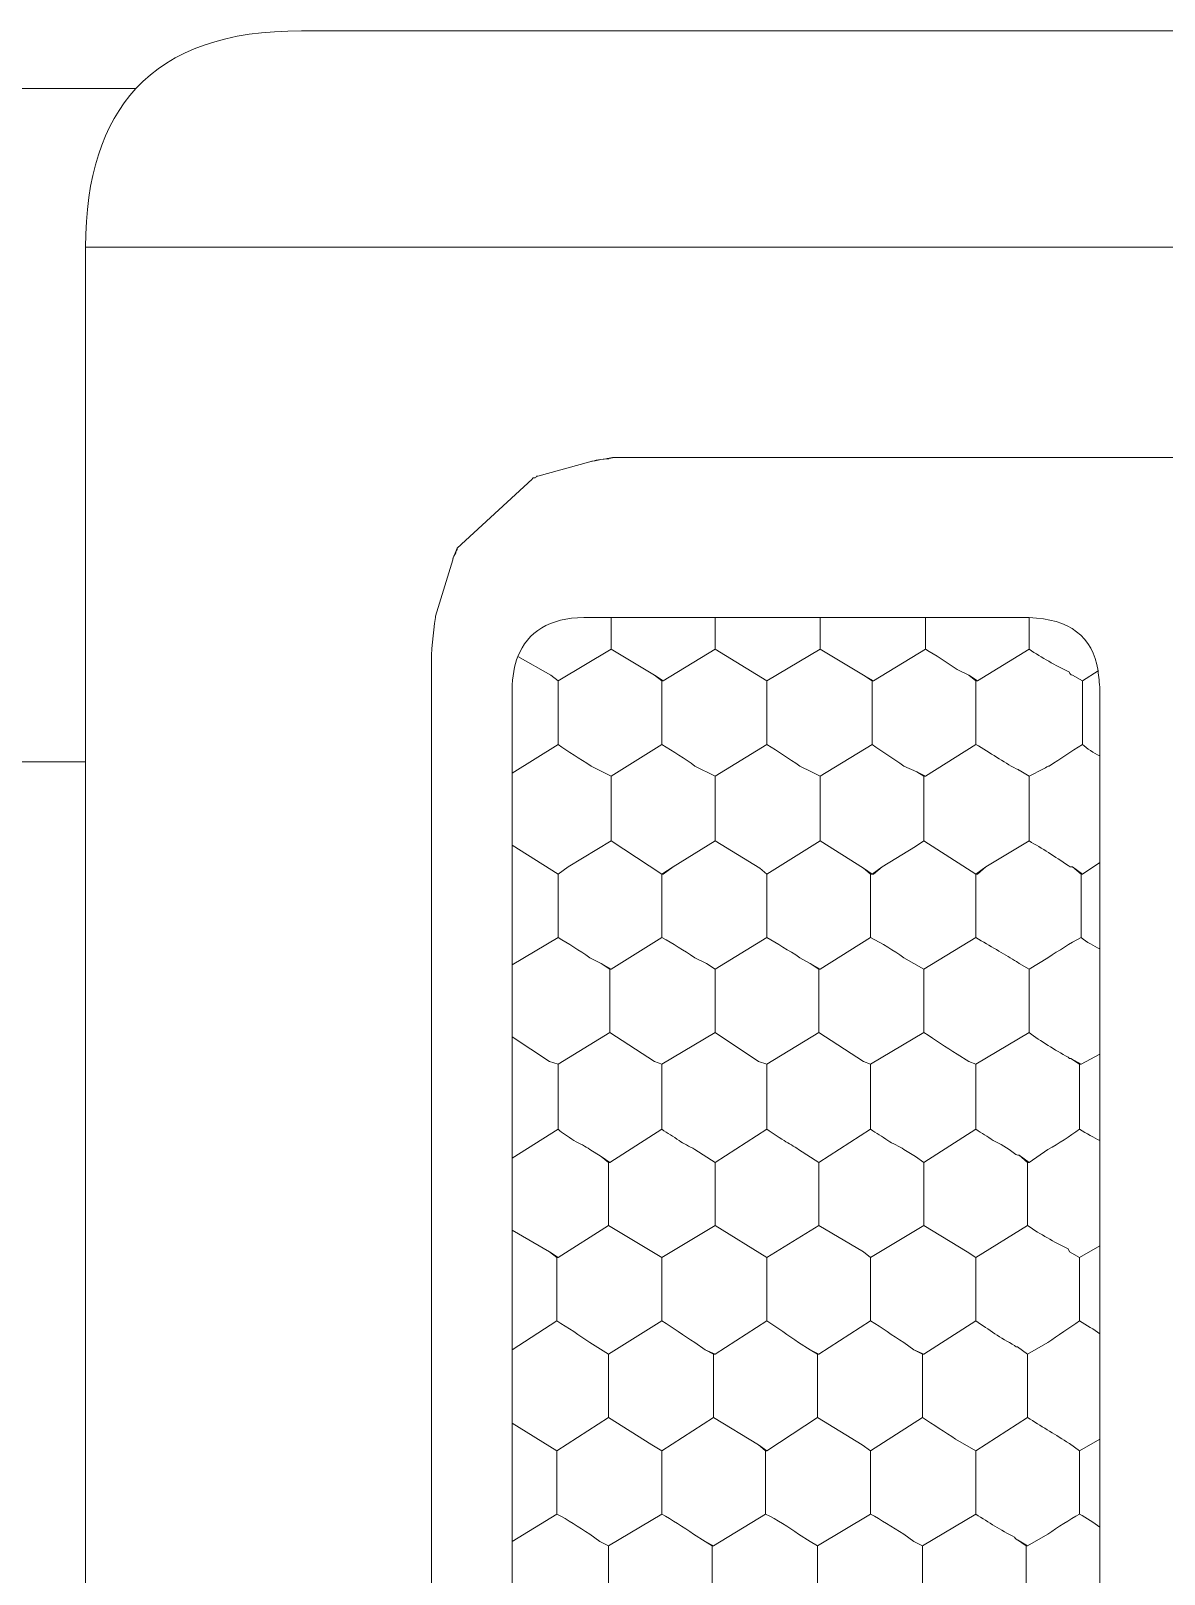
# Model space of a CAD drawing. Header units: metres. Extents: x -47.8 to 47.8, y 0 to 75.9.
# Drawn here: x -26.85 to -19.41, y 37.39 to 47.52 of the extents above; entities that cross this region are included whole.
import ezdxf

# ---------------------------------------------------------------- set-up
doc = ezdxf.new("R2010")
doc.units = ezdxf.units.M
doc.layers.add('ceco.net 240', color=7, linetype='Continuous')

msp = doc.modelspace()

# ---------------------------------------------------------------- linework, layer by layer
at = {"layer": 'ceco.net 240', "lineweight": 18}
for points in [[(-26.16, 47.144), (-33.681, 47.144)], [(-26.491, 42.725), (-26.491, 46.103)], [(26.491, 46.103), (-26.491, 46.103)], [(-23.038, 43.463), (-23.038, 43.671)], [(-22.356, 43.671), (-22.356, 43.463)], [(-21.666, 43.463), (-21.666, 43.671)], [(-20.975, 43.463), (-20.975, 43.671)], [(-20.294, 43.463), (-20.294, 43.671)], [(-23.038, 43.463), (-23.388, 43.256)], [(-22.754, 43.294), (-23.038, 43.463)], [(-22.356, 43.463), (-22.697, 43.256)], [(-22.356, 43.463), (-22.016, 43.256)], [(-21.666, 43.463), (-22.016, 43.256)], [(-21.382, 43.294), (-21.666, 43.463)], [(-21.316, 43.256), (-20.975, 43.463)], [(-20.294, 43.463), (-20.634, 43.256)], [(-23.435, 43.294), (-23.653, 43.416)], [(-23.388, 43.256), (-23.435, 43.294)], [(-23.435, 43.294), (-23.388, 43.256)], [(-23.388, 43.256), (-23.388, 43.256)], [(-23.388, 43.256), (-23.388, 42.839)], [(-22.697, 43.256), (-22.754, 43.294)], [(-22.754, 43.294), (-22.707, 43.256)], [(-22.707, 43.256), (-22.697, 43.256)], [(-22.707, 42.839), (-22.707, 43.256)], [(-22.016, 43.256), (-22.016, 42.839)], [(-21.316, 43.256), (-21.382, 43.294)], [(-21.325, 43.256), (-21.382, 43.294)], [(-21.325, 42.839), (-21.325, 43.256)], [(-21.325, 43.256), (-21.316, 43.256)], [(-20.644, 43.256), (-20.691, 43.294)], [(-20.634, 43.256), (-20.691, 43.294)], [(-20.644, 43.256), (-20.644, 42.839)], [(-20.634, 43.256), (-20.644, 43.256)], [(-19.84, 43.322), (-19.944, 43.256)], [(-19.944, 43.256), (-19.944, 42.839)], [(-23.388, 42.839), (-23.69, 42.65)], [(-23.038, 42.631), (-22.707, 42.839)], [(-22.016, 42.839), (-22.356, 42.631)], [(-21.666, 42.631), (-21.325, 42.839)], [(-20.644, 42.839), (-20.975, 42.631)], [(-21.666, 42.631), (-21.723, 42.659)], [(-21.723, 42.659), (-21.666, 42.631)], [(-21.032, 42.659), (-20.985, 42.631)], [(-20.975, 42.631), (-21.032, 42.659)], [(-23.038, 42.205), (-23.038, 42.631)], [(-22.356, 42.205), (-22.356, 42.631)], [(-21.666, 42.631), (-21.666, 42.631)], [(-21.666, 42.631), (-21.666, 42.205)], [(-20.975, 42.631), (-20.985, 42.631)], [(-20.985, 42.631), (-20.985, 42.205)], [(-20.294, 42.205), (-20.294, 42.631)], [(-23.388, 41.988), (-23.69, 42.177)], [(-23.038, 42.205), (-23.322, 42.035)], [(-22.707, 41.988), (-23.038, 42.205)], [(-22.356, 42.205), (-22.631, 42.035)], [(-22.063, 42.026), (-22.356, 42.205)], [(-21.666, 42.205), (-22.016, 41.988)], [(-21.666, 42.205), (-21.382, 42.026)], [(-21.259, 42.035), (-21.041, 42.168)], [(-20.985, 42.205), (-21.041, 42.168)], [(-21.041, 42.168), (-20.985, 42.205), (-20.985, 42.205)], [(-20.985, 42.205), (-20.644, 41.988)], [(-20.294, 42.205), (-20.578, 42.035)], [(-19.83, 42.064), (-19.944, 41.988)], [(-23.322, 42.035), (-23.388, 41.988)], [(-23.388, 41.988), (-23.388, 41.988), (-23.322, 42.035)], [(-23.388, 41.571), (-23.388, 41.988)], [(-22.707, 41.988), (-22.697, 41.988), (-22.631, 42.035)], [(-22.631, 42.035), (-22.707, 41.988)], [(-22.707, 41.571), (-22.707, 41.988)], [(-22.016, 41.988), (-22.063, 42.026)], [(-22.063, 42.026), (-22.016, 41.988)], [(-22.016, 41.988), (-22.016, 41.988)], [(-22.016, 41.571), (-22.016, 41.988)], [(-21.325, 41.988), (-21.382, 42.026)], [(-21.382, 42.026), (-21.335, 41.988)], [(-21.335, 41.571), (-21.335, 41.988)], [(-21.335, 41.988), (-21.325, 41.988)], [(-21.325, 41.988), (-21.316, 41.988), (-21.259, 42.035)], [(-21.259, 42.035), (-21.325, 41.988)], [(-20.644, 41.988), (-20.634, 41.988), (-20.578, 42.035)], [(-20.578, 42.035), (-20.644, 41.988)], [(-20.644, 41.988), (-20.644, 41.571)], [(-19.944, 41.988), (-20.01, 42.035)], [(-19.953, 41.988), (-20.01, 42.035)], [(-19.953, 41.571), (-19.953, 41.988)], [(-19.944, 41.988), (-19.953, 41.988)], [(-23.388, 41.571), (-23.69, 41.392)], [(-23.038, 41.364), (-22.707, 41.571)], [(-22.356, 41.364), (-22.016, 41.571)], [(-21.335, 41.571), (-21.666, 41.364)], [(-20.644, 41.571), (-20.985, 41.364)], [(-23.104, 41.401), (-23.047, 41.364)], [(-23.038, 41.364), (-23.104, 41.401)], [(-23.047, 41.364), (-23.038, 41.364)], [(-23.047, 40.947), (-23.047, 41.364)], [(-22.356, 41.364), (-22.413, 41.401)], [(-22.413, 41.401), (-22.356, 41.364)], [(-22.356, 41.364), (-22.356, 41.364)], [(-22.356, 40.947), (-22.356, 41.364)], [(-21.732, 41.401), (-21.676, 41.364)], [(-21.666, 41.364), (-21.732, 41.401)], [(-21.666, 41.364), (-21.676, 41.364)], [(-21.676, 41.364), (-21.676, 40.947)], [(-20.985, 40.947), (-20.985, 41.364)], [(-20.294, 41.364), (-20.36, 41.401)], [(-20.36, 41.401), (-20.294, 41.364)], [(-20.294, 41.364), (-20.294, 41.364)], [(-20.294, 41.364), (-20.294, 40.947)], [(-23.047, 40.947), (-23.388, 40.739)], [(-22.754, 40.758), (-23.047, 40.947)], [(-22.356, 40.947), (-22.707, 40.739)], [(-22.072, 40.758), (-22.356, 40.947)], [(-21.676, 40.947), (-22.016, 40.739)], [(-21.676, 40.947), (-21.382, 40.758), (-21.335, 40.739)], [(-20.985, 40.947), (-21.335, 40.739)], [(-20.294, 40.947), (-20.644, 40.739)], [(-23.69, 40.919), (-23.444, 40.758)], [(-23.444, 40.758), (-23.388, 40.739)], [(-23.388, 40.739), (-23.444, 40.758)], [(-23.388, 40.739), (-23.388, 40.739)], [(-23.388, 40.739), (-23.388, 40.313)], [(-22.707, 40.739), (-22.754, 40.758)], [(-22.707, 40.739), (-22.754, 40.758)], [(-22.707, 40.739), (-22.707, 40.739)], [(-22.707, 40.313), (-22.707, 40.739)], [(-22.016, 40.739), (-22.072, 40.758)], [(-22.072, 40.758), (-22.016, 40.739)], [(-22.016, 40.739), (-22.016, 40.739)], [(-22.016, 40.739), (-22.016, 40.313)], [(-21.335, 40.739), (-21.335, 40.313)], [(-20.644, 40.739), (-20.691, 40.758)], [(-20.691, 40.758), (-20.644, 40.739)], [(-20.644, 40.739), (-20.644, 40.739)], [(-20.644, 40.739), (-20.644, 40.313)], [(-20.02, 40.777), (-19.953, 40.739)], [(-19.963, 40.739), (-20.02, 40.777)], [(-19.953, 40.739), (-19.963, 40.739)], [(-19.963, 40.739), (-19.963, 40.313)], [(-19.83, 40.805), (-19.953, 40.739)], [(-23.388, 40.313), (-23.69, 40.123)], [(-22.707, 40.313), (-23.047, 40.095)], [(-22.016, 40.313), (-22.356, 40.095)], [(-21.335, 40.313), (-21.676, 40.095)], [(-20.644, 40.313), (-20.985, 40.095)], [(-23.057, 40.095), (-23.104, 40.133)], [(-23.047, 40.095), (-23.104, 40.133)], [(-20.985, 40.095), (-21.041, 40.133)], [(-20.985, 40.095), (-21.041, 40.133)], [(-20.304, 40.095), (-20.36, 40.143)], [(-20.294, 40.095), (-20.36, 40.143)], [(-23.047, 40.095), (-23.057, 40.095)], [(-23.057, 39.68), (-23.057, 40.095)], [(-22.356, 40.095), (-22.356, 39.68)], [(-21.676, 39.68), (-21.676, 40.095)], [(-20.985, 40.095), (-20.985, 40.095)], [(-20.985, 39.68), (-20.985, 40.095)], [(-20.294, 40.095), (-20.304, 40.095)], [(-20.304, 39.68), (-20.304, 40.095)], [(-23.69, 39.65), (-23.444, 39.509)], [(-23.388, 39.471), (-23.057, 39.68)], [(-22.707, 39.471), (-23.057, 39.68)], [(-22.356, 39.68), (-22.707, 39.471)], [(-22.016, 39.471), (-22.356, 39.68)], [(-22.016, 39.471), (-21.676, 39.68)], [(-21.382, 39.509), (-21.676, 39.68)], [(-21.335, 39.471), (-20.985, 39.68)], [(-20.985, 39.68), (-20.701, 39.509)], [(-20.304, 39.68), (-20.644, 39.471)], [(-23.397, 39.471), (-23.444, 39.509)], [(-23.444, 39.509), (-23.388, 39.471)], [(-21.335, 39.471), (-21.382, 39.509)], [(-21.382, 39.509), (-21.335, 39.471)], [(-20.644, 39.471), (-20.701, 39.509)], [(-20.701, 39.509), (-20.644, 39.471)], [(-19.83, 39.547), (-19.963, 39.471)], [(-23.388, 39.471), (-23.397, 39.471)], [(-23.397, 39.471), (-23.397, 39.055)], [(-22.707, 39.471), (-22.707, 39.055)], [(-22.016, 39.055), (-22.016, 39.471)], [(-21.335, 39.471), (-21.335, 39.471)], [(-21.335, 39.055), (-21.335, 39.471)], [(-20.644, 39.471), (-20.644, 39.471)], [(-20.644, 39.055), (-20.644, 39.471)], [(-19.963, 39.471), (-19.963, 39.055)], [(-23.69, 38.865), (-23.397, 39.055)], [(-22.707, 39.055), (-23.057, 38.837)], [(-22.016, 39.055), (-22.356, 38.837)], [(-21.335, 39.055), (-21.676, 38.837)], [(-20.985, 38.837), (-20.644, 39.055)], [(-23.057, 38.837), (-23.057, 38.421)], [(-22.422, 38.865), (-22.366, 38.837)], [(-22.422, 38.865), (-22.356, 38.837)], [(-22.356, 38.837), (-22.366, 38.837)], [(-22.366, 38.837), (-22.366, 38.421)], [(-21.685, 38.837), (-21.732, 38.865)], [(-21.676, 38.837), (-21.732, 38.865)], [(-21.676, 38.837), (-21.685, 38.837)], [(-21.685, 38.837), (-21.685, 38.421)], [(-20.994, 38.837), (-21.051, 38.865)], [(-20.985, 38.837), (-21.051, 38.865)], [(-20.994, 38.837), (-20.985, 38.837)], [(-20.994, 38.421), (-20.994, 38.837)], [(-20.304, 38.421), (-20.304, 38.837)], [(-23.057, 38.421), (-23.397, 38.203)], [(-22.773, 38.241), (-23.057, 38.421)], [(-22.366, 38.421), (-22.707, 38.203)], [(-22.072, 38.241), (-22.366, 38.421)], [(-21.685, 38.421), (-22.016, 38.203)], [(-21.685, 38.421), (-21.391, 38.241)], [(-21.335, 38.203), (-20.994, 38.421)], [(-20.304, 38.421), (-20.644, 38.203)], [(-23.397, 38.203), (-23.69, 38.383)], [(-23.397, 38.203), (-23.397, 37.787)], [(-22.707, 38.203), (-22.773, 38.241)], [(-22.707, 38.203), (-22.773, 38.241)], [(-22.707, 38.203), (-22.707, 38.203)], [(-22.707, 38.203), (-22.707, 37.787)], [(-22.016, 38.203), (-22.072, 38.241)], [(-22.072, 38.241), (-22.026, 38.203)], [(-22.026, 38.203), (-22.016, 38.203)], [(-22.026, 38.203), (-22.026, 37.787)], [(-21.391, 38.241), (-21.335, 38.203)], [(-21.391, 38.241), (-21.335, 38.203)], [(-21.335, 38.203), (-21.335, 38.203)], [(-21.335, 38.203), (-21.335, 37.787)], [(-20.644, 37.787), (-20.644, 38.203)], [(-19.963, 38.203), (-20.029, 38.251)], [(-19.963, 38.203), (-20.029, 38.251)], [(-19.83, 38.279), (-19.963, 38.203)], [(-19.963, 38.203), (-19.963, 38.203)], [(-19.963, 37.787), (-19.963, 38.203)], [(-23.397, 37.787), (-23.69, 37.607)], [(-22.707, 37.787), (-23.057, 37.579)], [(-22.026, 37.787), (-22.366, 37.579)], [(-21.335, 37.787), (-21.685, 37.579)], [(-20.644, 37.787), (-20.994, 37.579)], [(-23.057, 37.579), (-23.114, 37.607)], [(-23.057, 37.579), (-23.114, 37.607)], [(-22.376, 37.579), (-22.422, 37.607)], [(-22.366, 37.579), (-22.422, 37.607)], [(-20.313, 37.579), (-20.37, 37.617)], [(-20.304, 37.579), (-20.37, 37.617)], [(-23.057, 37.579), (-23.057, 37.579)], [(-23.057, 37.163), (-23.057, 37.579)], [(-22.366, 37.579), (-22.376, 37.579)], [(-22.376, 37.579), (-22.376, 37.163)], [(-21.685, 37.163), (-21.685, 37.579)], [(-20.994, 37.579), (-20.994, 37.163)], [(-20.304, 37.579), (-20.313, 37.579)], [(-20.313, 37.163), (-20.313, 37.579)]]:
    msp.add_lwpolyline(points, dxfattribs=at)
for points, knots in [([(-26.16, 47.144), (-25.923, 47.4), (-25.564, 47.523), (-25.072, 47.523), (-25.072, 47.523), (25.072, 47.523), (25.072, 47.523), (25.564, 47.523), (25.923, 47.4), (26.16, 47.144)], [0, 0, 0, 0, 1, 1, 1, 2, 2, 2, 3, 3, 3, 3]), ([(-23.18, 44.694), (-23.18, 44.694), (-23.52, 44.599), (-23.52, 44.599), (-23.53, 44.599), (-23.53, 44.599), (-23.53, 44.599), (-23.53, 44.589), (-23.539, 44.589), (-23.539, 44.589), (-23.548, 44.589), (-23.558, 44.589), (-23.558, 44.58), (-23.558, 44.58), (-24.05, 44.126), (-24.05, 44.126)], [0, 0, 0, 0, 1, 1, 1, 2, 2, 2, 3, 3, 3, 4, 4, 4, 5, 5, 5, 5]), ([(-23.018, 44.722), (-23.038, 44.722), (-23.047, 44.722), (-23.057, 44.713), (-23.104, 44.713), (-23.142, 44.703), (-23.18, 44.694)], [0, 0, 0, 0, 1, 1, 1, 2, 2, 2, 2]), ([(-18.62, 44.722), (-18.62, 44.722), (-22.801, 44.722), (-22.801, 44.722), (-22.877, 44.722), (-22.952, 44.722), (-23.018, 44.722)], [0, 0, 0, 0, 1, 1, 1, 2, 2, 2, 2]), ([(-24.05, 44.126), (-24.05, 44.116), (-24.06, 44.107), (-24.06, 44.097), (-24.069, 44.079), (-24.079, 44.069), (-24.079, 44.05)], [0, 0, 0, 0, 1, 1, 1, 2, 2, 2, 2]), ([(-24.079, 44.05), (-24.079, 44.05), (-24.192, 43.681), (-24.192, 43.681), (-24.192, 43.671), (-24.192, 43.671), (-24.192, 43.671), (-24.211, 43.568), (-24.22, 43.454), (-24.22, 43.341), (-24.22, 43.331), (-24.22, 43.322), (-24.22, 43.312), (-24.22, 43.312), (-24.22, 31.155), (-24.22, 31.155), (-24.22, 31.155), (-24.22, 31.146), (-24.22, 31.136), (-24.22, 30.966), (-24.202, 30.814), (-24.173, 30.673), (-24.154, 30.597), (-24.126, 30.521), (-24.097, 30.455), (-24.031, 30.275), (-23.908, 30.124), (-23.766, 30.01), (-23.766, 30.001), (-23.766, 30.001), (-23.766, 30.001), (-23.606, 29.887), (-23.416, 29.811), (-23.18, 29.764), (-23.161, 29.764), (-23.151, 29.764), (-23.132, 29.764), (-23.114, 29.764), (-23.094, 29.764), (-23.075, 29.755), (-22.991, 29.745), (-22.896, 29.736), (-22.801, 29.736), (-22.801, 29.736), (-18.62, 29.736), (-18.62, 29.736)], [0, 0, 0, 0, 1, 1, 1, 2, 2, 2, 3, 3, 3, 4, 4, 4, 5, 5, 5, 6, 6, 6, 7, 7, 7, 8, 8, 8, 9, 9, 9, 10, 10, 10, 11, 11, 11, 12, 12, 12, 13, 13, 13, 14, 14, 14, 15, 15, 15, 15]), ([(-19.84, 43.322), (-19.84, 43.284), (-19.83, 43.246), (-19.83, 43.198), (-19.83, 43.198), (-19.83, 42.763), (-19.83, 42.763), (-19.83, 42.763), (-19.83, 42.064), (-19.83, 42.064), (-19.83, 42.064), (-19.83, 41.496), (-19.83, 41.496), (-19.83, 41.496), (-19.83, 40.805), (-19.83, 40.805), (-19.83, 40.805), (-19.83, 40.238), (-19.83, 40.238), (-19.83, 40.238), (-19.83, 39.547), (-19.83, 39.547), (-19.83, 39.547), (-19.83, 38.97), (-19.83, 38.97), (-19.83, 38.97), (-19.83, 38.279), (-19.83, 38.279), (-19.83, 38.279), (-19.83, 37.702), (-19.83, 37.702), (-19.83, 37.702), (-19.83, 37.02), (-19.83, 37.02), (-19.83, 37.02), (-19.83, 36.444), (-19.83, 36.444), (-19.83, 36.444), (-19.83, 35.772), (-19.83, 35.772), (-19.83, 35.772), (-19.83, 35.176), (-19.83, 35.176), (-19.83, 35.176), (-19.83, 34.504), (-19.83, 34.504), (-19.83, 34.504), (-19.83, 33.917), (-19.83, 33.917), (-19.83, 33.917), (-19.83, 33.246), (-19.83, 33.246), (-19.83, 33.246), (-19.83, 32.65), (-19.83, 32.65), (-19.83, 32.65), (-19.83, 31.987), (-19.83, 31.987), (-19.83, 31.987), (-19.83, 31.392), (-19.83, 31.392), (-19.83, 31.392), (-19.83, 30.9), (-19.83, 30.9), (-19.83, 30.823), (-19.84, 30.767), (-19.849, 30.71), (-19.868, 30.625), (-19.916, 30.558), (-19.982, 30.511), (-20.058, 30.445), (-20.171, 30.427), (-20.304, 30.427), (-20.304, 30.427), (-20.672, 30.427), (-20.672, 30.427), (-20.672, 30.427), (-21.354, 30.427), (-21.354, 30.427), (-21.354, 30.427), (-22.044, 30.427), (-22.044, 30.427), (-22.044, 30.427), (-22.726, 30.427), (-22.726, 30.427), (-22.726, 30.427), (-23.218, 30.427), (-23.218, 30.427), (-23.293, 30.427), (-23.36, 30.427), (-23.416, 30.445), (-23.577, 30.493), (-23.662, 30.616), (-23.681, 30.804), (-23.69, 30.823), (-23.69, 30.862), (-23.69, 30.9), (-23.69, 30.9), (-23.69, 31.306), (-23.69, 31.306), (-23.69, 31.306), (-23.69, 32.073), (-23.69, 32.073), (-23.69, 32.073), (-23.69, 32.574), (-23.69, 32.574), (-23.69, 32.574), (-23.69, 33.331), (-23.69, 33.331), (-23.69, 33.331), (-23.69, 33.832), (-23.69, 33.832), (-23.69, 33.832), (-23.69, 34.589), (-23.69, 34.589), (-23.69, 34.589), (-23.69, 35.081), (-23.69, 35.081), (-23.69, 35.081), (-23.69, 35.857), (-23.69, 35.857), (-23.69, 35.857), (-23.69, 36.34), (-23.69, 36.34), (-23.69, 36.34), (-23.69, 37.125), (-23.69, 37.125), (-23.69, 37.125), (-23.69, 37.607), (-23.69, 37.607), (-23.69, 37.607), (-23.69, 38.383), (-23.69, 38.383), (-23.69, 38.383), (-23.69, 38.865), (-23.69, 38.865), (-23.69, 38.865), (-23.69, 39.65), (-23.69, 39.65), (-23.69, 39.65), (-23.69, 40.123), (-23.69, 40.123), (-23.69, 40.123), (-23.69, 40.919), (-23.69, 40.919), (-23.69, 40.919), (-23.69, 41.392), (-23.69, 41.392), (-23.69, 41.392), (-23.69, 42.177), (-23.69, 42.177), (-23.69, 42.177), (-23.69, 42.65), (-23.69, 42.65), (-23.69, 42.65), (-23.69, 43.198), (-23.69, 43.198), (-23.69, 43.284), (-23.672, 43.36), (-23.653, 43.416), (-23.587, 43.577), (-23.444, 43.671), (-23.218, 43.671), (-23.218, 43.671), (-23.038, 43.671), (-23.038, 43.671), (-23.038, 43.671), (-22.356, 43.671), (-22.356, 43.671), (-22.356, 43.671), (-21.666, 43.671), (-21.666, 43.671), (-21.666, 43.671), (-20.975, 43.671), (-20.975, 43.671), (-20.975, 43.671), (-20.304, 43.671), (-20.304, 43.671), (-20.294, 43.671), (-20.294, 43.671), (-20.294, 43.671), (-20.029, 43.662), (-19.878, 43.549), (-19.84, 43.322)], [0, 0, 0, 0, 1, 1, 1, 2, 2, 2, 3, 3, 3, 4, 4, 4, 5, 5, 5, 6, 6, 6, 7, 7, 7, 8, 8, 8, 9, 9, 9, 10, 10, 10, 11, 11, 11, 12, 12, 12, 13, 13, 13, 14, 14, 14, 15, 15, 15, 16, 16, 16, 17, 17, 17, 18, 18, 18, 19, 19, 19, 20, 20, 20, 21, 21, 21, 22, 22, 22, 23, 23, 23, 24, 24, 24, 25, 25, 25, 26, 26, 26, 27, 27, 27, 28, 28, 28, 29, 29, 29, 30, 30, 30, 31, 31, 31, 32, 32, 32, 33, 33, 33, 34, 34, 34, 35, 35, 35, 36, 36, 36, 37, 37, 37, 38, 38, 38, 39, 39, 39, 40, 40, 40, 41, 41, 41, 42, 42, 42, 43, 43, 43, 44, 44, 44, 45, 45, 45, 46, 46, 46, 47, 47, 47, 48, 48, 48, 49, 49, 49, 50, 50, 50, 51, 51, 51, 52, 52, 52, 53, 53, 53, 54, 54, 54, 55, 55, 55, 56, 56, 56, 57, 57, 57, 58, 58, 58, 59, 59, 59, 60, 60, 60, 61, 61, 61, 61]), ([(-20.691, 43.294), (-20.691, 43.294), (-20.767, 43.331), (-20.767, 43.331), (-20.834, 43.378), (-20.909, 43.426), (-20.975, 43.463)], [0, 0, 0, 0, 1, 1, 1, 2, 2, 2, 2]), ([(-19.944, 43.256), (-19.944, 43.256), (-20.01, 43.294), (-20.01, 43.294), (-20.02, 43.294), (-20.029, 43.303), (-20.029, 43.312), (-20.124, 43.36), (-20.209, 43.407), (-20.294, 43.463)], [0, 0, 0, 0, 1, 1, 1, 2, 2, 2, 3, 3, 3, 3]), ([(-23.038, 42.631), (-23.038, 42.631), (-23.17, 42.697), (-23.17, 42.697), (-23.246, 42.745), (-23.322, 42.792), (-23.388, 42.839)], [0, 0, 0, 0, 1, 1, 1, 2, 2, 2, 2]), ([(-22.356, 42.631), (-22.356, 42.631), (-22.489, 42.697), (-22.489, 42.697), (-22.555, 42.745), (-22.631, 42.792), (-22.707, 42.839)], [0, 0, 0, 0, 1, 1, 1, 2, 2, 2, 2]), ([(-22.016, 42.839), (-21.94, 42.792), (-21.874, 42.745), (-21.799, 42.697), (-21.799, 42.697), (-21.723, 42.659), (-21.723, 42.659)], [0, 0, 0, 0, 1, 1, 1, 2, 2, 2, 2]), ([(-21.032, 42.659), (-21.032, 42.659), (-21.117, 42.697), (-21.117, 42.697), (-21.184, 42.745), (-21.259, 42.792), (-21.325, 42.839)], [0, 0, 0, 0, 1, 1, 1, 2, 2, 2, 2]), ([(-20.294, 42.631), (-20.294, 42.631), (-20.36, 42.669), (-20.36, 42.669), (-20.36, 42.669), (-20.37, 42.678), (-20.379, 42.678), (-20.464, 42.725), (-20.549, 42.783), (-20.644, 42.839)], [0, 0, 0, 0, 1, 1, 1, 2, 2, 2, 3, 3, 3, 3]), ([(-20.294, 42.631), (-20.294, 42.631), (-20.199, 42.678), (-20.199, 42.678), (-20.181, 42.688), (-20.171, 42.697), (-20.162, 42.697), (-20.086, 42.745), (-20.02, 42.792), (-19.944, 42.839)], [0, 0, 0, 0, 1, 1, 1, 2, 2, 2, 3, 3, 3, 3]), ([(-37.816, 41.969), (-37.636, 42.47), (-37.192, 42.725), (-36.501, 42.725), (-36.501, 42.725), (-26.491, 42.725), (-26.491, 42.725)], [0, 0, 0, 0, 1, 1, 1, 2, 2, 2, 2]), ([(-26.491, 42.725), (-26.491, 42.725), (-26.491, 30.331), (-26.491, 30.331), (-26.491, 29.783), (-26.33, 29.404), (-26.027, 29.168), (-25.99, 29.139), (-25.952, 29.12), (-25.904, 29.092)], [0, 0, 0, 0, 1, 1, 1, 2, 2, 2, 3, 3, 3, 3]), ([(-20.01, 42.035), (-20.02, 42.035), (-20.029, 42.035), (-20.038, 42.044), (-20.124, 42.102), (-20.209, 42.158), (-20.294, 42.205)], [0, 0, 0, 0, 1, 1, 1, 2, 2, 2, 2]), ([(-23.104, 41.401), (-23.104, 41.401), (-23.18, 41.439), (-23.18, 41.439), (-23.246, 41.486), (-23.322, 41.533), (-23.388, 41.571)], [0, 0, 0, 0, 1, 1, 1, 2, 2, 2, 2]), ([(-22.707, 41.571), (-22.631, 41.533), (-22.565, 41.486), (-22.489, 41.439), (-22.489, 41.439), (-22.413, 41.401), (-22.413, 41.401)], [0, 0, 0, 0, 1, 1, 1, 2, 2, 2, 2]), ([(-21.732, 41.401), (-21.732, 41.401), (-21.799, 41.439), (-21.799, 41.439), (-21.874, 41.486), (-21.95, 41.533), (-22.016, 41.571)], [0, 0, 0, 0, 1, 1, 1, 2, 2, 2, 2]), ([(-20.985, 41.364), (-20.985, 41.364), (-21.117, 41.439), (-21.117, 41.439), (-21.184, 41.486), (-21.259, 41.533), (-21.335, 41.571)], [0, 0, 0, 0, 1, 1, 1, 2, 2, 2, 2]), ([(-20.644, 41.571), (-20.549, 41.514), (-20.464, 41.467), (-20.389, 41.42), (-20.37, 41.411), (-20.36, 41.401), (-20.36, 41.401)], [0, 0, 0, 0, 1, 1, 1, 2, 2, 2, 2]), ([(-20.294, 41.364), (-20.294, 41.364), (-20.171, 41.439), (-20.171, 41.439), (-20.095, 41.486), (-20.029, 41.533), (-19.953, 41.571)], [0, 0, 0, 0, 1, 1, 1, 2, 2, 2, 2]), ([(-20.691, 40.758), (-20.691, 40.758), (-20.767, 40.805), (-20.767, 40.805), (-20.843, 40.852), (-20.909, 40.9), (-20.985, 40.947)], [0, 0, 0, 0, 1, 1, 1, 2, 2, 2, 2]), ([(-20.02, 40.777), (-20.029, 40.777), (-20.029, 40.777), (-20.038, 40.786), (-20.124, 40.833), (-20.218, 40.891), (-20.294, 40.947)], [0, 0, 0, 0, 1, 1, 1, 2, 2, 2, 2]), ([(-23.104, 40.133), (-23.104, 40.133), (-23.18, 40.181), (-23.18, 40.181), (-23.208, 40.2), (-23.246, 40.219), (-23.284, 40.238), (-23.322, 40.266), (-23.36, 40.285), (-23.388, 40.313)], [0, 0, 0, 0, 1, 1, 1, 2, 2, 2, 3, 3, 3, 3]), ([(-22.356, 40.095), (-22.356, 40.095), (-22.489, 40.181), (-22.489, 40.181), (-22.527, 40.2), (-22.565, 40.219), (-22.593, 40.238), (-22.631, 40.266), (-22.668, 40.285), (-22.707, 40.313)], [0, 0, 0, 0, 1, 1, 1, 2, 2, 2, 3, 3, 3, 3]), ([(-21.676, 40.095), (-21.676, 40.095), (-21.808, 40.181), (-21.808, 40.181), (-21.836, 40.2), (-21.874, 40.219), (-21.902, 40.238), (-21.95, 40.266), (-21.978, 40.285), (-22.016, 40.313)], [0, 0, 0, 0, 1, 1, 1, 2, 2, 2, 3, 3, 3, 3]), ([(-21.041, 40.133), (-21.041, 40.133), (-21.117, 40.181), (-21.117, 40.181), (-21.145, 40.2), (-21.193, 40.219), (-21.221, 40.238), (-21.259, 40.266), (-21.297, 40.285), (-21.335, 40.313)], [0, 0, 0, 0, 1, 1, 1, 2, 2, 2, 3, 3, 3, 3]), ([(-20.36, 40.143), (-20.37, 40.143), (-20.379, 40.143), (-20.389, 40.153), (-20.436, 40.19), (-20.483, 40.219), (-20.53, 40.238), (-20.568, 40.266), (-20.606, 40.285), (-20.644, 40.313)], [0, 0, 0, 0, 1, 1, 1, 2, 2, 2, 3, 3, 3, 3]), ([(-19.963, 40.313), (-20.029, 40.266), (-20.095, 40.219), (-20.171, 40.181), (-20.171, 40.181), (-20.294, 40.095), (-20.294, 40.095)], [0, 0, 0, 0, 1, 1, 1, 2, 2, 2, 2]), ([(-19.963, 39.471), (-19.963, 39.471), (-20.029, 39.509), (-20.029, 39.509), (-20.029, 39.509), (-20.038, 39.528), (-20.038, 39.528), (-20.133, 39.575), (-20.218, 39.622), (-20.304, 39.68)], [0, 0, 0, 0, 1, 1, 1, 2, 2, 2, 3, 3, 3, 3]), ([(-23.397, 39.055), (-23.322, 39.008), (-23.246, 38.961), (-23.18, 38.913), (-23.18, 38.913), (-23.057, 38.837), (-23.057, 38.837)], [0, 0, 0, 0, 1, 1, 1, 2, 2, 2, 2]), ([(-22.707, 39.055), (-22.631, 39.008), (-22.565, 38.961), (-22.489, 38.913), (-22.489, 38.913), (-22.422, 38.865), (-22.422, 38.865)], [0, 0, 0, 0, 1, 1, 1, 2, 2, 2, 2]), ([(-21.732, 38.865), (-21.732, 38.865), (-21.808, 38.913), (-21.808, 38.913), (-21.874, 38.961), (-21.95, 39.008), (-22.016, 39.055)], [0, 0, 0, 0, 1, 1, 1, 2, 2, 2, 2]), ([(-21.051, 38.865), (-21.051, 38.865), (-21.117, 38.913), (-21.117, 38.913), (-21.193, 38.961), (-21.259, 39.008), (-21.335, 39.055)], [0, 0, 0, 0, 1, 1, 1, 2, 2, 2, 2]), ([(-20.304, 38.837), (-20.304, 38.837), (-20.37, 38.884), (-20.37, 38.884), (-20.37, 38.884), (-20.389, 38.884), (-20.389, 38.894), (-20.483, 38.941), (-20.559, 38.998), (-20.644, 39.055)], [0, 0, 0, 0, 1, 1, 1, 2, 2, 2, 3, 3, 3, 3]), ([(-19.963, 39.055), (-20.029, 39.008), (-20.105, 38.961), (-20.171, 38.913), (-20.171, 38.913), (-20.304, 38.837), (-20.304, 38.837)], [0, 0, 0, 0, 1, 1, 1, 2, 2, 2, 2]), ([(-20.644, 38.203), (-20.644, 38.203), (-20.777, 38.279), (-20.777, 38.279), (-20.843, 38.326), (-20.928, 38.373), (-20.994, 38.421)], [0, 0, 0, 0, 1, 1, 1, 2, 2, 2, 2]), ([(-20.029, 38.251), (-20.029, 38.251), (-20.048, 38.261), (-20.048, 38.261), (-20.133, 38.317), (-20.218, 38.364), (-20.304, 38.421)], [0, 0, 0, 0, 1, 1, 1, 2, 2, 2, 2]), ([(-23.114, 37.607), (-23.114, 37.607), (-23.18, 37.655), (-23.18, 37.655), (-23.255, 37.702), (-23.322, 37.749), (-23.397, 37.787)], [0, 0, 0, 0, 1, 1, 1, 2, 2, 2, 2]), ([(-22.422, 37.607), (-22.422, 37.607), (-22.498, 37.655), (-22.498, 37.655), (-22.565, 37.702), (-22.641, 37.749), (-22.707, 37.787)], [0, 0, 0, 0, 1, 1, 1, 2, 2, 2, 2]), ([(-21.685, 37.579), (-21.685, 37.579), (-21.732, 37.607), (-21.732, 37.607), (-21.732, 37.607), (-21.808, 37.655), (-21.808, 37.655), (-21.874, 37.702), (-21.95, 37.749), (-22.026, 37.787)], [0, 0, 0, 0, 1, 1, 1, 2, 2, 2, 3, 3, 3, 3]), ([(-21.335, 37.787), (-21.269, 37.749), (-21.193, 37.702), (-21.117, 37.655), (-21.117, 37.655), (-21.051, 37.607), (-21.051, 37.607), (-21.051, 37.607), (-20.994, 37.579), (-20.994, 37.579)], [0, 0, 0, 0, 1, 1, 1, 2, 2, 2, 3, 3, 3, 3]), ([(-20.37, 37.617), (-20.37, 37.617), (-20.389, 37.626), (-20.389, 37.636), (-20.483, 37.683), (-20.559, 37.73), (-20.644, 37.787)], [0, 0, 0, 0, 1, 1, 1, 2, 2, 2, 2]), ([(-19.963, 37.787), (-20.029, 37.749), (-20.105, 37.702), (-20.171, 37.655), (-20.171, 37.655), (-20.304, 37.579), (-20.304, 37.579)], [0, 0, 0, 0, 1, 1, 1, 2, 2, 2, 2])]:
    msp.add_open_spline(points, degree=3, knots=knots, dxfattribs=at)
for points in [[(-26.491, 46.103), (-26.491, 46.566), (-26.377, 46.908), (-26.16, 47.144)], [(-23.18, 44.694), (-23.132, 44.703), (-23.085, 44.713), (-23.018, 44.722)], [(-24.079, 44.05), (-24.079, 44.069), (-24.06, 44.097), (-24.05, 44.126)], [(-19.944, 42.839), (-19.916, 42.811), (-19.868, 42.783), (-19.83, 42.763)], [(-19.83, 41.496), (-19.868, 41.514), (-19.916, 41.543), (-19.953, 41.571)], [(-19.83, 40.238), (-19.868, 40.256), (-19.916, 40.285), (-19.963, 40.313)], [(-19.83, 38.97), (-19.868, 38.998), (-19.916, 39.027), (-19.963, 39.055)], [(-19.83, 37.702), (-19.868, 37.73), (-19.916, 37.759), (-19.963, 37.787)]]:
    msp.add_open_spline(points, degree=3, dxfattribs=at)

doc.saveas('drawing.dxf')
